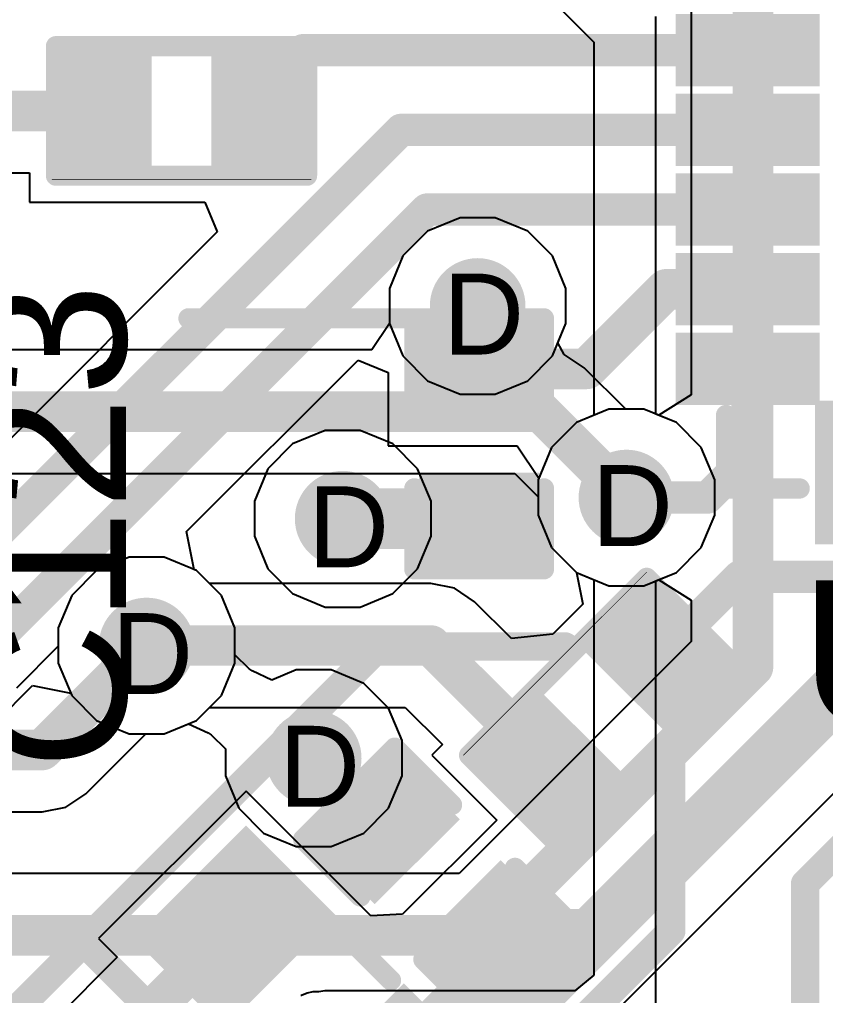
# Model space of a CAD drawing. Header units: inches. Extents: x -11 to 5428, y 0 to 5423.
# Drawn here: x 193.24 to 198.3, y 33.18 to 39.3 of the extents above; entities that cross this region are included whole.
import ezdxf

# ---------------------------------------------------------------- set-up
doc = ezdxf.new("R2010")
doc.units = ezdxf.units.IN
for name, color, linetype in [('Bottom Layer', 5, 'Continuous'), ('Drill Drawing', 1, 'Continuous'), ('GND', 16, 'Continuous'), ('PWR', 76, 'Continuous'), ('Top Layer', 1, 'Continuous'), ('Top Overlay', 2, 'Continuous'), ('Top Paste', 8, 'Continuous'), ('Top Solder', 216, 'Continuous'), ('Via Holes', 16, 'Continuous')]:
    doc.layers.add(name, color=color, linetype=linetype)
doc.styles.add('Arial', font='', dxfattribs={"height": 0.2})
doc.styles.get('Arial').set_extended_font_data('Arial')

# ---------------------------------------------------------------- blocks, each defined once
blk = doc.blocks.new('C___0402_313')
at = {"layer": 'Top Layer'}
for points in [[(-0.6985076199999999, -0.3175), (-0.6985076199999999, 0.3174999999999999), (-0.2413076200000001, 0.3175), (-0.2413076199999999, -0.3174999999999999)], [(0.2412923800000001, -0.3175), (0.2412923799999999, 0.3174999999999999), (0.6984923799999999, 0.3175), (0.6984923799999999, -0.3174999999999999)]]:
    blk.add_hatch(color=1, dxfattribs=at).paths.add_polyline_path(points)
at = {"layer": 'Top Paste'}
for points in [[(-0.6985076199999999, -0.3175), (-0.6985076199999999, 0.3174999999999999), (-0.2413076200000001, 0.3175), (-0.2413076199999999, -0.3174999999999999)], [(0.2412923800000001, -0.3175), (0.2412923799999999, 0.3174999999999999), (0.6984923799999999, 0.3175), (0.6984923799999999, -0.3174999999999999)]]:
    blk.add_hatch(color=8, dxfattribs=at).paths.add_polyline_path(points)
at = {"layer": 'Top Solder'}
for points in [[(-0.7585075, -0.3774998800000001), (-0.7585075, 0.3774998799999999), (-0.1813077400000001, 0.3774998800000001), (-0.1813077399999999, -0.3774998799999999)], [(0.1812925000000001, -0.3774998800000001), (0.1812924999999999, 0.3774998799999999), (0.7584922599999999, 0.3774998800000001), (0.7584922599999999, -0.3774998799999999)]]:
    blk.add_hatch(color=216, dxfattribs=at).paths.add_polyline_path(points)
at = {"layer": 'Top Overlay'}
for points in [[(-0.27940762, 0.4064, 0.127, 0.127, 0), (-0.78740762, 0.4064, 0.127, 0.127, 0)], [(-0.78740762, -0.4064, 0.127, 0.127, 0), (-0.78740762, 0.4064, 0.127, 0.127, 0)], [(0.78739238, 0.4064, 0.127, 0.127, 0), (0.27939238, 0.4064, 0.127, 0.127, 0)], [(0.78739238, -0.4064, 0.127, 0.127, 0), (0.78739238, 0.4064, 0.127, 0.127, 0)], [(-0.27940762, -0.4064, 0.127, 0.127, 0), (-0.78740762, -0.4064, 0.127, 0.127, 0)], [(0.78739238, -0.4064, 0.127, 0.127, 0), (0.27939238, -0.4064, 0.127, 0.127, 0)]]:
    blk.add_lwpolyline(points, format="xyseb", dxfattribs=at)
for points in [[(-0.81915762, 0.4064, 0.0635, 0.0635, 1), (-0.7556576199999999, 0.4064, 0.0635, 0.0635, 1)], [(-0.81915762, 0.4064, 0.0635, 0.0635, 1), (-0.7556576199999999, 0.4064, 0.0635, 0.0635, 1)], [(-0.31115762, 0.4064, 0.0635, 0.0635, 1), (-0.24765762, 0.4064, 0.0635, 0.0635, 1)], [(0.24764238, 0.4064, 0.0635, 0.0635, 1), (0.31114238, 0.4064, 0.0635, 0.0635, 1)], [(0.75564238, 0.4064, 0.0635, 0.0635, 1), (0.81914238, 0.4064, 0.0635, 0.0635, 1)], [(0.75564238, 0.4064, 0.0635, 0.0635, 1), (0.81914238, 0.4064, 0.0635, 0.0635, 1)], [(-0.81915762, -0.4064, 0.0635, 0.0635, 1), (-0.7556576199999999, -0.4064, 0.0635, 0.0635, 1)], [(-0.81915762, -0.4064, 0.0635, 0.0635, 1), (-0.7556576199999999, -0.4064, 0.0635, 0.0635, 1)], [(-0.31115762, -0.4064, 0.0635, 0.0635, 1), (-0.24765762, -0.4064, 0.0635, 0.0635, 1)], [(0.24764238, -0.4064, 0.0635, 0.0635, 1), (0.31114238, -0.4064, 0.0635, 0.0635, 1)], [(0.75564238, -0.4064, 0.0635, 0.0635, 1), (0.81914238, -0.4064, 0.0635, 0.0635, 1)], [(0.75564238, -0.4064, 0.0635, 0.0635, 1), (0.81914238, -0.4064, 0.0635, 0.0635, 1)]]:
    blk.add_lwpolyline(points, format="xyseb", close=True, dxfattribs=at)
blk = doc.blocks.new('IND_0603__1608_M_______329')
at = {"layer": 'Top Layer'}
for points in [[(-1.0000234, 0.39999539), (-0.4000246, 0.39999539), (-0.4000246, -0.4000055499999999), (-1.0000234, -0.4000055499999999)], [(0.3999992, 0.4000309499999999), (0.999998, 0.4000309499999999), (0.999998, -0.39996999), (0.3999992, -0.39996999)]]:
    blk.add_hatch(color=1, dxfattribs=at).paths.add_polyline_path(points)
at = {"layer": 'Top Paste'}
for points in [[(-1.0000234, 0.39999539), (-0.4000246, 0.39999539), (-0.4000246, -0.4000055499999999), (-1.0000234, -0.4000055499999999)], [(0.3999992, 0.4000309499999999), (0.999998, 0.4000309499999999), (0.999998, -0.39996999), (0.3999992, -0.39996999)]]:
    blk.add_hatch(color=8, dxfattribs=at).paths.add_polyline_path(points)
at = {"layer": 'Top Solder'}
for points in [[(-1.1016234, 0.50159539), (-0.2984246, 0.50159539), (-0.2984246, -0.50160555), (-1.1016234, -0.50160555)], [(0.2983992, 0.5016309499999999), (1.101598, 0.5016309499999999), (1.101598, -0.50156999), (0.2983992, -0.50156999)]]:
    blk.add_hatch(color=216, dxfattribs=at).paths.add_polyline_path(points)
at = {"layer": 'Top Overlay'}
for points in [[(-0.2032, 0.45723302, 0.127, 0.127, 0), (0.22860762, 0.4571974599999999, 0.127, 0.127, 0)], [(-0.2032, -0.45717206, 0.127, 0.127, 0), (0.22860762, -0.45720762, 0.127, 0.127, 0)]]:
    blk.add_lwpolyline(points, format="xyseb", dxfattribs=at)
for points in [[(-0.23495, 0.45723302, 0.0635, 0.0635, 1), (-0.17145, 0.45723302, 0.0635, 0.0635, 1)], [(0.19685762, 0.4571974599999999, 0.0635, 0.0635, 1), (0.26035762, 0.4571974599999999, 0.0635, 0.0635, 1)], [(-0.23495, -0.45717206, 0.0635, 0.0635, 1), (-0.17145, -0.45717206, 0.0635, 0.0635, 1)], [(0.19685762, -0.45720762, 0.0635, 0.0635, 1), (0.26035762, -0.45720762, 0.0635, 0.0635, 1)]]:
    blk.add_lwpolyline(points, format="xyseb", close=True, dxfattribs=at)
blk = doc.blocks.new('R___0402_345')
at = {"layer": 'Top Layer'}
for points in [[(-0.6985, -0.31749746), (-0.6985, 0.31750254), (-0.2412999999999999, 0.31750254), (-0.2413, -0.31749746)], [(0.2412999999999999, -0.31749746), (0.2413, 0.31750254), (0.6985, 0.31750254), (0.6985, -0.31749746)]]:
    blk.add_hatch(color=1, dxfattribs=at).paths.add_polyline_path(points)
at = {"layer": 'Top Paste'}
for points in [[(-0.6985, -0.31749746), (-0.6985, 0.31750254), (-0.2412999999999999, 0.31750254), (-0.2413, -0.31749746)], [(0.2412999999999999, -0.31749746), (0.2413, 0.31750254), (0.6985, 0.31750254), (0.6985, -0.31749746)]]:
    blk.add_hatch(color=8, dxfattribs=at).paths.add_polyline_path(points)
at = {"layer": 'Top Solder'}
for points in [[(-0.75350116, -0.3724986199999999), (-0.75350116, 0.3725037), (-0.1862988399999999, 0.3725037), (-0.18629884, -0.3724986199999999)], [(0.1862988399999999, -0.3724986199999999), (0.18629884, 0.3725037), (0.75350116, 0.3725037), (0.75350116, -0.3724986199999999)]]:
    blk.add_hatch(color=216, dxfattribs=at).paths.add_polyline_path(points)
at = {"layer": 'Top Overlay'}
for points in [[(-0.7874, 0.40640254, 0.127, 0.127, 0), (0.7874, 0.40640254, 0.127, 0.127, 0)], [(-0.7874, -0.40639746, 0.127, 0.127, 0), (-0.7874, 0.40640254, 0.127, 0.127, 0)], [(0.7874, -0.40639746, 0.127, 0.127, 0), (0.7874, 0.40640254, 0.127, 0.127, 0)], [(-0.7874, -0.40639746, 0.127, 0.127, 0), (0.7874, -0.40639746, 0.127, 0.127, 0)], [(-0.8128, -0.4317974599999999, 0.0032258, 0.0032258, 0), (0.8128, -0.4317974599999999, 0.0032258, 0.0032258, 0)]]:
    blk.add_lwpolyline(points, format="xyseb", dxfattribs=at)
for points in [[(-0.8191499999999999, 0.40640254, 0.0635, 0.0635, 1), (-0.7556499999999999, 0.40640254, 0.0635, 0.0635, 1)], [(-0.8191499999999999, 0.40640254, 0.0635, 0.0635, 1), (-0.7556499999999999, 0.40640254, 0.0635, 0.0635, 1)], [(0.7556499999999999, 0.40640254, 0.0635, 0.0635, 1), (0.8191499999999999, 0.40640254, 0.0635, 0.0635, 1)], [(0.7556499999999999, 0.40640254, 0.0635, 0.0635, 1), (0.8191499999999999, 0.40640254, 0.0635, 0.0635, 1)], [(-0.8191499999999999, -0.40639746, 0.0635, 0.0635, 1), (-0.7556499999999999, -0.40639746, 0.0635, 0.0635, 1)], [(-0.8191499999999999, -0.40639746, 0.0635, 0.0635, 1), (-0.7556499999999999, -0.40639746, 0.0635, 0.0635, 1)], [(0.7556499999999999, -0.40639746, 0.0635, 0.0635, 1), (0.8191499999999999, -0.40639746, 0.0635, 0.0635, 1)], [(0.7556499999999999, -0.40639746, 0.0635, 0.0635, 1), (0.8191499999999999, -0.40639746, 0.0635, 0.0635, 1)], [(-0.81360518, -0.4317974599999999, 0.0016129, 0.0016129, 1), (-0.8119948199999999, -0.4317974599999999, 0.0016129, 0.0016129, 1)], [(0.8119948199999999, -0.4317974599999999, 0.0016129, 0.0016129, 1), (0.81360518, -0.4317974599999999, 0.0016129, 0.0016129, 1)]]:
    blk.add_lwpolyline(points, format="xyseb", close=True, dxfattribs=at)
blk = doc.blocks.new('R___0402_357')
at = {"layer": 'Top Layer'}
for points in [[(-0.6985025399999999, -0.31749746), (-0.6985025399999999, 0.31750254), (-0.24130254, 0.31750254), (-0.24130254, -0.31749746)], [(0.2412999999999999, -0.31753302), (0.2413, 0.31746698), (0.6985, 0.31746698), (0.6985, -0.31753302)]]:
    blk.add_hatch(color=1, dxfattribs=at).paths.add_polyline_path(points)
at = {"layer": 'Top Paste'}
for points in [[(-0.6985025399999999, -0.31749746), (-0.6985025399999999, 0.31750254), (-0.24130254, 0.31750254), (-0.24130254, -0.31749746)], [(0.2412999999999999, -0.31753302), (0.2413, 0.31746698), (0.6985, 0.31746698), (0.6985, -0.31753302)]]:
    blk.add_hatch(color=8, dxfattribs=at).paths.add_polyline_path(points)
at = {"layer": 'Top Solder'}
for points in [[(-0.7535037, -0.3724986199999999), (-0.7535037, 0.3725037), (-0.18630138, 0.3725037), (-0.18630138, -0.3724986199999999)], [(0.1862988399999999, -0.37253418), (0.18629884, 0.3724681399999999), (0.75350116, 0.3724681399999999), (0.75350116, -0.37253418)]]:
    blk.add_hatch(color=216, dxfattribs=at).paths.add_polyline_path(points)
at = {"layer": 'Top Overlay'}
for points in [[(0.7874050799999999, 0.4064127, 0.127, 0.127, 0), (-0.78740762, 0.40637714, 0.127, 0.127, 0)], [(-0.78740762, -0.40637206, 0.127, 0.127, 0), (-0.78740762, 0.40637714, 0.127, 0.127, 0)], [(0.7874050799999999, -0.4064076199999999, 0.127, 0.127, 0), (0.7874050799999999, 0.4064127, 0.127, 0.127, 0)], [(0.7874050799999999, -0.4064076199999999, 0.127, 0.127, 0), (-0.78740762, -0.40637206, 0.127, 0.127, 0)], [(0.8128, -0.43180508, 0.0032258, 0.0032258, 0), (-0.81280508, -0.43176952, 0.0032258, 0.0032258, 0)]]:
    blk.add_lwpolyline(points, format="xyseb", dxfattribs=at)
for points in [[(-0.81915762, 0.40637714, 0.0635, 0.0635, 1), (-0.7556576199999999, 0.40637714, 0.0635, 0.0635, 1)], [(-0.81915762, 0.40637714, 0.0635, 0.0635, 1), (-0.7556576199999999, 0.40637714, 0.0635, 0.0635, 1)], [(0.75565508, 0.4064127, 0.0635, 0.0635, 1), (0.8191550799999999, 0.4064127, 0.0635, 0.0635, 1)], [(0.75565508, 0.4064127, 0.0635, 0.0635, 1), (0.8191550799999999, 0.4064127, 0.0635, 0.0635, 1)], [(-0.81915762, -0.40637206, 0.0635, 0.0635, 1), (-0.7556576199999999, -0.40637206, 0.0635, 0.0635, 1)], [(-0.81915762, -0.40637206, 0.0635, 0.0635, 1), (-0.7556576199999999, -0.40637206, 0.0635, 0.0635, 1)], [(0.75565508, -0.4064076199999999, 0.0635, 0.0635, 1), (0.8191550799999999, -0.4064076199999999, 0.0635, 0.0635, 1)], [(0.75565508, -0.4064076199999999, 0.0635, 0.0635, 1), (0.8191550799999999, -0.4064076199999999, 0.0635, 0.0635, 1)], [(-0.81361026, -0.43176952, 0.0016129, 0.0016129, 1), (-0.8119998999999999, -0.43176952, 0.0016129, 0.0016129, 1)], [(0.8119948199999999, -0.43180508, 0.0016129, 0.0016129, 1), (0.81360518, -0.43180508, 0.0016129, 0.0016129, 1)]]:
    blk.add_lwpolyline(points, format="xyseb", close=True, dxfattribs=at)
blk = doc.blocks.new('QFN_64_EP_9_9__363')
at = {"layer": 'Top Layer'}
for points in [[(4.04998047, 3.87499225), (4.74998161, 3.87499225), (4.74998161, 3.62499275), (4.04998047, 3.62499275)], [(4.04998047, 3.37501865), (4.74998161, 3.37501865), (4.74998161, 3.12501915), (4.04998047, 3.12501915)], [(4.04998047, 2.87499425), (4.74998161, 2.87499425), (4.74998161, 2.62499475), (4.04998047, 2.62499475)], [(4.04998047, 2.37502065), (4.74998161, 2.37502065), (4.74998161, 2.12502115), (4.04998047, 2.12502115)], [(4.04998047, 1.87499625), (4.74998161, 1.87499625), (4.74998161, 1.62499675), (4.04998047, 1.62499675)]]:
    blk.add_hatch(color=1, dxfattribs=at).paths.add_polyline_path(points)
at = {"layer": 'Top Paste'}
for points in [[(4.04998047, 3.87499225), (4.74998161, 3.87499225), (4.74998161, 3.62499275), (4.04998047, 3.62499275)], [(4.04998047, 3.37501865), (4.74998161, 3.37501865), (4.74998161, 3.12501915), (4.04998047, 3.12501915)], [(4.04998047, 2.87499425), (4.74998161, 2.87499425), (4.74998161, 2.62499475), (4.04998047, 2.62499475)], [(4.04998047, 2.37502065), (4.74998161, 2.37502065), (4.74998161, 2.12502115), (4.04998047, 2.12502115)], [(4.04998047, 1.87499625), (4.74998161, 1.87499625), (4.74998161, 1.62499675), (4.04998047, 1.62499675)]]:
    blk.add_hatch(color=8, dxfattribs=at).paths.add_polyline_path(points)
at = {"layer": 'Top Solder'}
for points in [[(3.523395289999999, 3.94837793), (3.523395289999999, 4.85157907), (3.97659479, 4.85157907), (3.97659479, 3.94837793)], [(3.94838047, 3.976592249999999), (4.851581609999999, 3.976592249999999), (4.851581609999999, 3.52339275), (3.94838047, 3.52339275)], [(3.94838047, 3.476618649999999), (4.851581609999999, 3.476618649999999), (4.851581609999999, 3.02341915), (3.94838047, 3.02341915)], [(3.94838047, 2.97659425), (4.851581609999999, 2.97659425), (4.851581609999999, 2.52339475), (3.94838047, 2.52339475)], [(3.94838047, 2.47662065), (4.851581609999999, 2.47662065), (4.851581609999999, 2.02342115), (3.94838047, 2.02342115)], [(3.94838047, 1.97659625), (4.851581609999999, 1.97659625), (4.851581609999999, 1.52339675), (3.94838047, 1.52339675)]]:
    blk.add_hatch(color=216, dxfattribs=at).paths.add_polyline_path(points)
at = {"layer": 'Top Overlay'}
for points in [[(4.535007439999999, 4.5000037, 0.127, 0.127, 0), (4.07359104, 4.5000037, 0.127, 0.127, 0)], [(4.535007439999999, 4.5000037, 0.127, 0.127, 0), (4.535007439999999, 4.0385873, 0.127, 0.127, 0)]]:
    blk.add_lwpolyline(points, format="xyseb", dxfattribs=at)
for points in [[(4.04184104, 4.5000037, 0.0635, 0.0635, 1), (4.10534104, 4.5000037, 0.0635, 0.0635, 1)], [(4.50325744, 4.5000037, 0.0635, 0.0635, 1), (4.56675744, 4.5000037, 0.0635, 0.0635, 1)], [(4.50325744, 4.5000037, 0.0635, 0.0635, 1), (4.56675744, 4.5000037, 0.0635, 0.0635, 1)], [(4.50325744, 4.0385873, 0.0635, 0.0635, 1), (4.56675744, 4.0385873, 0.0635, 0.0635, 1)]]:
    blk.add_lwpolyline(points, format="xyseb", close=True, dxfattribs=at)
blk = doc.blocks.new('C___0402_378')
at = {"layer": 'Top Layer'}
for points in [[(-0.6984872999999999, -0.31750254), (-0.6984872999999999, 0.31749746), (-0.2412873, 0.31749746), (-0.2412873, -0.31750254)], [(0.2412771399999999, -0.31750254), (0.24127714, 0.31749746), (0.6984771399999999, 0.31749746), (0.6984771399999999, -0.31750254)]]:
    blk.add_hatch(color=1, dxfattribs=at).paths.add_polyline_path(points)
at = {"layer": 'Top Paste'}
for points in [[(-0.6984872999999999, -0.31750254), (-0.6984872999999999, 0.31749746), (-0.2412873, 0.31749746), (-0.2412873, -0.31750254)], [(0.2412771399999999, -0.31750254), (0.24127714, 0.31749746), (0.6984771399999999, 0.31749746), (0.6984771399999999, -0.31750254)]]:
    blk.add_hatch(color=8, dxfattribs=at).paths.add_polyline_path(points)
at = {"layer": 'Top Solder'}
for points in [[(-0.75848718, -0.37750242), (-0.75848718, 0.37749734), (-0.1812874199999999, 0.37749734), (-0.18128742, -0.37750242)], [(0.18127726, -0.37750242), (0.18127726, 0.37749734), (0.75847702, 0.37749734), (0.75847702, -0.37750242)]]:
    blk.add_hatch(color=216, dxfattribs=at).paths.add_polyline_path(points)
at = {"layer": 'Top Overlay'}
for points in [[(-0.78739492, 0.40637206, 0.127, 0.127, 0), (-0.78739492, -0.40637714, 0.127, 0.127, 0)], [(-0.2794, 0.40637206, 0.127, 0.127, 0), (-0.78739492, 0.40637206, 0.127, 0.127, 0)], [(0.78742032, 0.4064076199999999, 0.127, 0.127, 0), (0.2794254, 0.4064076199999999, 0.127, 0.127, 0)], [(0.78742032, 0.4064076199999999, 0.127, 0.127, 0), (0.78742032, -0.4064127, 0.127, 0.127, 0)], [(-0.2794, -0.40637714, 0.127, 0.127, 0), (-0.78739492, -0.40637714, 0.127, 0.127, 0)], [(0.78742032, -0.4064127, 0.127, 0.127, 0), (0.2794254, -0.4064127, 0.127, 0.127, 0)]]:
    blk.add_lwpolyline(points, format="xyseb", dxfattribs=at)
for points in [[(-0.81914492, 0.40637206, 0.0635, 0.0635, 1), (-0.7556449199999999, 0.40637206, 0.0635, 0.0635, 1)], [(-0.81914492, 0.40637206, 0.0635, 0.0635, 1), (-0.7556449199999999, 0.40637206, 0.0635, 0.0635, 1)], [(-0.31115, 0.40637206, 0.0635, 0.0635, 1), (-0.24765, 0.40637206, 0.0635, 0.0635, 1)], [(0.2476754, 0.4064076199999999, 0.0635, 0.0635, 1), (0.3111754, 0.4064076199999999, 0.0635, 0.0635, 1)], [(0.75567032, 0.4064076199999999, 0.0635, 0.0635, 1), (0.81917032, 0.4064076199999999, 0.0635, 0.0635, 1)], [(0.75567032, 0.4064076199999999, 0.0635, 0.0635, 1), (0.81917032, 0.4064076199999999, 0.0635, 0.0635, 1)], [(-0.81914492, -0.40637714, 0.0635, 0.0635, 1), (-0.7556449199999999, -0.40637714, 0.0635, 0.0635, 1)], [(-0.81914492, -0.40637714, 0.0635, 0.0635, 1), (-0.7556449199999999, -0.40637714, 0.0635, 0.0635, 1)], [(-0.31115, -0.40637714, 0.0635, 0.0635, 1), (-0.24765, -0.40637714, 0.0635, 0.0635, 1)], [(0.2476754, -0.4064127, 0.0635, 0.0635, 1), (0.3111754, -0.4064127, 0.0635, 0.0635, 1)], [(0.75567032, -0.4064127, 0.0635, 0.0635, 1), (0.81917032, -0.4064127, 0.0635, 0.0635, 1)], [(0.75567032, -0.4064127, 0.0635, 0.0635, 1), (0.81917032, -0.4064127, 0.0635, 0.0635, 1)]]:
    blk.add_lwpolyline(points, format="xyseb", close=True, dxfattribs=at)

msp = doc.modelspace()

# ---------------------------------------------------------------- hatches: boundary and pattern name
at = {"layer": 'Bottom Layer'}
h = msp.add_hatch(color=5, dxfattribs=at)
edge = h.paths.add_edge_path()
edge.add_arc((196.1134127, 37.50215257999999), 0.2999994, 0, 360)
h = msp.add_hatch(color=5, dxfattribs=at)
edge = h.paths.add_edge_path()
edge.add_arc((197.04652488, 36.30021442), 0.2999994, 0, 360)
h = msp.add_hatch(color=5, dxfattribs=at)
edge = h.paths.add_edge_path()
edge.add_arc((195.26677482, 36.16715144), 0.2999994, 0, 360)
h = msp.add_hatch(color=5, dxfattribs=at)
edge = h.paths.add_edge_path()
edge.add_arc((194.03682808, 35.3716209), 0.2999994, 0, 360)
h = msp.add_hatch(color=5, dxfattribs=at)
edge = h.paths.add_edge_path()
edge.add_arc((195.08486002, 34.66434012), 0.2999994, 0, 360)
at = {"layer": 'GND'}
h = msp.add_hatch(color=16, dxfattribs=at)
edge = h.paths.add_edge_path()
edge.add_arc((196.1134127, 37.50215257999999), 0.2999994, 0, 360)
h = msp.add_hatch(color=16, dxfattribs=at)
edge = h.paths.add_edge_path()
edge.add_arc((197.04652488, 36.30021442), 0.2999994, 0, 360)
h = msp.add_hatch(color=16, dxfattribs=at)
edge = h.paths.add_edge_path()
edge.add_arc((195.26677482, 36.16715144), 0.2999994, 0, 360)
h = msp.add_hatch(color=16, dxfattribs=at)
edge = h.paths.add_edge_path()
edge.add_arc((194.03682808, 35.3716209), 0.2999994, 0, 360)
h = msp.add_hatch(color=16, dxfattribs=at)
edge = h.paths.add_edge_path()
edge.add_arc((195.08486002, 34.66434012), 0.2999994, 0, 360)
at = {"layer": 'PWR'}
h = msp.add_hatch(color=76, dxfattribs=at)
edge = h.paths.add_edge_path()
edge.add_arc((196.1134127, 37.50215257999999), 0.2999994, 0, 360)
h = msp.add_hatch(color=76, dxfattribs=at)
edge = h.paths.add_edge_path()
edge.add_arc((197.04652488, 36.30021442), 0.2999994, 0, 360)
h = msp.add_hatch(color=76, dxfattribs=at)
edge = h.paths.add_edge_path()
edge.add_arc((195.26677482, 36.16715144), 0.2999994, 0, 360)
h = msp.add_hatch(color=76, dxfattribs=at)
edge = h.paths.add_edge_path()
edge.add_arc((194.03682808, 35.3716209), 0.2999994, 0, 360)
h = msp.add_hatch(color=76, dxfattribs=at)
edge = h.paths.add_edge_path()
edge.add_arc((195.08486002, 34.66434012), 0.2999994, 0, 360)
at = {"layer": 'Top Layer'}
h = msp.add_hatch(color=1, dxfattribs=at)
edge = h.paths.add_edge_path()
edge.add_arc((196.1134127, 37.50215257999999), 0.2999994, 0, 360)
h = msp.add_hatch(color=1, dxfattribs=at)
edge = h.paths.add_edge_path()
edge.add_arc((197.04652488, 36.30021442), 0.2999994, 0, 360)
h = msp.add_hatch(color=1, dxfattribs=at)
edge = h.paths.add_edge_path()
edge.add_arc((195.26677482, 36.16715144), 0.2999994, 0, 360)
h = msp.add_hatch(color=1, dxfattribs=at)
edge = h.paths.add_edge_path()
edge.add_arc((194.03682808, 35.3716209), 0.2999994, 0, 360)
h = msp.add_hatch(color=1, dxfattribs=at)
edge = h.paths.add_edge_path()
edge.add_arc((195.08486002, 34.66434012), 0.2999994, 0, 360)
at = {"layer": 'Via Holes'}
h = msp.add_hatch(color=7, dxfattribs=at)
edge = h.paths.add_edge_path()
edge.add_arc((196.1134127, 37.50215257999999), 0.1499997, 0, 360)
h = msp.add_hatch(color=7, dxfattribs=at)
edge = h.paths.add_edge_path()
edge.add_arc((197.04652488, 36.30021442), 0.1499997, 0, 360)
h = msp.add_hatch(color=7, dxfattribs=at)
edge = h.paths.add_edge_path()
edge.add_arc((195.26677482, 36.16715144), 0.1499997, 0, 360)
h = msp.add_hatch(color=7, dxfattribs=at)
edge = h.paths.add_edge_path()
edge.add_arc((194.03682808, 35.3716209), 0.1499997, 0, 360)
h = msp.add_hatch(color=7, dxfattribs=at)
edge = h.paths.add_edge_path()
edge.add_arc((195.08486002, 34.66434012), 0.1499997, 0, 360)

# ---------------------------------------------------------------- linework, layer by layer
at = {"layer": 'Bottom Layer'}
for p, q in [((197.45215272, 40.54895624), (197.45215272, 36.94355578)), ((196.0032148, 38.05615198), (195.79959824, 37.97181128)), ((196.2236106, 38.05615198), (196.0032148, 38.05615198)), ((196.42722716, 37.97181128), (196.2236106, 38.05615198)), ((195.79959824, 37.97181128), (195.643754, 37.81596704)), ((196.5830714, 37.81596704), (196.42722716, 37.97181128)), ((195.643754, 37.81596704), (195.5594133, 37.61235048)), ((196.6674121, 37.61235048), (196.5830714, 37.81596704)), ((195.5594133, 37.61235048), (195.5594133, 37.39195721999999)), ((196.6674121, 37.39195468), (196.6674121, 37.61235048)), ((195.5594133, 37.39195721999999), (195.44969038, 37.22774368)), ((196.61726996, 37.27090081999999), (196.6674121, 37.39195468)), ((196.65614466, 37.19817046), (196.61726996, 37.27090081999999)), ((195.44969038, 37.22774368), (187.33431164, 37.22774368)), ((196.7821693, 37.11396438), (196.65614466, 37.19817046)), ((197.04191986, 36.85421382), (196.7821693, 37.11396438)), ((197.45215272, 36.94355578), (197.24895018, 36.81601222)), ((197.15672278, 36.85421382), (197.04191986, 36.85421382)), ((197.24895018, 36.81601222), (197.15672278, 36.85421382)), ((188.99020622, 36.45081356), (196.34657708, 36.45081356)), ((196.34657708, 36.45081356), (196.49252548, 36.30486516)), ((196.49252548, 36.30486516), (196.49252548, 36.19001652)), ((196.49252548, 36.19001652), (196.57686618, 35.98639996)), ((196.57686618, 35.98639996), (196.73271042, 35.83055571999999)), ((193.92663018, 35.9256203), (193.72301362, 35.84127959999999)), ((194.14702598, 35.9256203), (193.92663018, 35.9256203)), ((194.35064254, 35.84127959999999), (194.14702598, 35.9256203)), ((193.72301362, 35.84127959999999), (193.56716938, 35.68543536)), ((194.50648678, 35.68543536), (194.35064254, 35.84127959999999)), ((196.73271042, 35.83055571999999), (196.93632698, 35.74621502)), ((197.15672278, 35.74621502), (197.24895018, 35.78441662)), ((197.24895018, 35.78441662), (197.45215272, 35.65687306)), ((196.93632698, 35.74621502), (197.15672278, 35.74621502)), ((193.56716938, 35.68543536), (193.48282868, 35.4818188)), ((194.59082748, 35.4818188), (194.50648678, 35.68543536)), ((197.45215272, 35.65687306), (197.45215272, 35.39757716)), ((193.48282868, 35.4818188), (193.48282868, 35.36699302)), ((194.59082748, 35.26142299999999), (194.59082748, 35.4818188)), ((197.45215272, 35.39757716), (195.99642538, 33.94184981999999)), ((193.48282868, 35.36699302), (193.21985486, 35.1040192)), ((194.50648678, 35.05780643999999), (194.59082748, 35.26142299999999)), ((194.35064254, 34.9019622), (194.50648678, 35.05780643999999)), ((194.14702598, 34.81762149999999), (194.35064254, 34.9019622)), ((196.66462318, 32.7637013), (198.75218822, 34.85126634)), ((193.65544708, 34.44086838), (194.0322002, 34.81762149999999)), ((194.0322002, 34.81762149999999), (194.14702598, 34.81762149999999)), ((193.5294199, 34.35665976), (193.65544708, 34.44086838)), ((193.38076132, 34.32708908), (193.5294199, 34.35665976)), ((171.13832676, 34.32708908), (193.38076132, 34.32708908)), ((195.99642538, 33.94184981999999), (176.00747628, 33.94184981999999))]:
    msp.add_line(p, q, dxfattribs=at)
for points in [[(197.84061778, 35.2366707, 0.254, 0.254, 0), (197.84061778, 43.81372492, 0.254, 0.254, 0)], [(187.33431164, 36.83927862, 0.254, 0.254, 0), (196.50748354, 36.83927862, 0.254, 0.254, 0)], [(196.50748354, 36.83927862, 0.254, 0.254, 0), (197.04654774, 36.30021442, 0.254, 0.254, 0)], [(193.38076132, 34.71555414, 0.254, 0.254, 0), (194.03682808, 35.3716209, 0.254, 0.254, 0)], [(196.15733184, 33.55338476, 0.254, 0.254, 0), (197.84061778, 35.2366707, 0.254, 0.254, 0)], [(196.38993742, 33.03838706, 0.254, 0.254, 0), (198.47750246, 35.1259521, 0.254, 0.254, 0)], [(171.13832676, 34.71555414, 0.254, 0.254, 0), (193.38076132, 34.71555414, 0.254, 0.254, 0)], [(176.00747628, 33.55338476, 0.254, 0.254, 0), (196.15733184, 33.55338476, 0.254, 0.254, 0)]]:
    msp.add_lwpolyline(points, format="xyseb", dxfattribs=at)
for points in [[(196.44398354, 36.83927862, 0.127, 0.127, 1), (196.57098354, 36.83927862, 0.127, 0.127, 1)], [(196.44398354, 36.83927862, 0.127, 0.127, 1), (196.57098354, 36.83927862, 0.127, 0.127, 1)], [(196.98304774, 36.30021442, 0.127, 0.127, 1), (197.11004774, 36.30021442, 0.127, 0.127, 1)], [(193.97332808, 35.3716209, 0.127, 0.127, 1), (194.10032808, 35.3716209, 0.127, 0.127, 1)], [(197.77711778, 35.2366707, 0.127, 0.127, 1), (197.90411778, 35.2366707, 0.127, 0.127, 1)], [(197.77711778, 35.2366707, 0.127, 0.127, 1), (197.90411778, 35.2366707, 0.127, 0.127, 1)], [(193.31726132, 34.71555414, 0.127, 0.127, 1), (193.44426132, 34.71555414, 0.127, 0.127, 1)], [(193.31726132, 34.71555414, 0.127, 0.127, 1), (193.44426132, 34.71555414, 0.127, 0.127, 1)], [(196.09383184, 33.55338476, 0.127, 0.127, 1), (196.22083184, 33.55338476, 0.127, 0.127, 1)], [(196.09383184, 33.55338476, 0.127, 0.127, 1), (196.22083184, 33.55338476, 0.127, 0.127, 1)]]:
    msp.add_lwpolyline(points, format="xyseb", close=True, dxfattribs=at)
at = {"layer": 'GND'}
for p, q in [((196.0032148, 38.05615198), (195.79959824, 37.97181128)), ((196.2236106, 38.05615198), (196.0032148, 38.05615198)), ((196.42722716, 37.97181128), (196.2236106, 38.05615198)), ((195.79959824, 37.97181128), (195.643754, 37.81596704)), ((196.5830714, 37.81596704), (196.42722716, 37.97181128)), ((195.643754, 37.81596704), (195.5594133, 37.61235048)), ((196.6674121, 37.61235048), (196.5830714, 37.81596704)), ((195.5594133, 37.61235048), (195.5594133, 37.39195468)), ((196.6674121, 37.39195468), (196.6674121, 37.61235048)), ((195.5594133, 37.39195468), (195.643754, 37.18833812)), ((196.5830714, 37.18833812), (196.6674121, 37.39195468)), ((195.643754, 37.18833812), (195.79959824, 37.03249388)), ((196.42722716, 37.03249388), (196.5830714, 37.18833812)), ((195.79959824, 37.03249388), (196.0032148, 36.94815318)), ((196.2236106, 36.94815318), (196.42722716, 37.03249388)), ((196.0032148, 36.94815318), (196.2236106, 36.94815318)), ((196.93632698, 36.85421382), (196.73271042, 36.76987312)), ((197.15672278, 36.85421382), (196.93632698, 36.85421382)), ((197.36033934, 36.76987312), (197.15672278, 36.85421382)), ((196.73271042, 36.76987312), (196.57686618, 36.61402888)), ((197.51618358, 36.61402888), (197.36033934, 36.76987312)), ((196.57686618, 36.61402888), (196.49252548, 36.41041232)), ((197.60052428, 36.41041232), (197.51618358, 36.61402888)), ((196.49252548, 36.41041232), (196.49252548, 36.19001652)), ((197.60052428, 36.19001652), (197.60052428, 36.41041232)), ((196.49252548, 36.19001652), (196.57686618, 35.98639996)), ((197.51618358, 35.98639996), (197.60052428, 36.19001652)), ((196.57686618, 35.98639996), (196.73271042, 35.83055571999999)), ((197.36033934, 35.83055571999999), (197.51618358, 35.98639996)), ((193.92663018, 35.9256203), (193.72301362, 35.84127959999999)), ((194.14702598, 35.9256203), (193.92663018, 35.9256203)), ((194.35064254, 35.84127959999999), (194.14702598, 35.9256203)), ((193.72301362, 35.84127959999999), (193.56716938, 35.68543536)), ((194.50648678, 35.68543536), (194.35064254, 35.84127959999999)), ((196.73271042, 35.83055571999999), (196.93632698, 35.74621502)), ((197.15672278, 35.74621502), (197.36033934, 35.83055571999999)), ((196.93632698, 35.74621502), (197.15672278, 35.74621502)), ((193.56716938, 35.68543536), (193.48282868, 35.4818188)), ((194.59082748, 35.4818188), (194.50648678, 35.68543536)), ((193.48282868, 35.4818188), (193.48282868, 35.26142299999999)), ((194.59082748, 35.26142299999999), (194.59082748, 35.4818188)), ((193.48282868, 35.26142299999999), (193.56716938, 35.05780643999999)), ((194.50648678, 35.05780643999999), (194.59082748, 35.26142299999999)), ((193.56716938, 35.05780643999999), (193.72301362, 34.9019622)), ((194.35064254, 34.9019622), (194.50648678, 35.05780643999999)), ((193.72301362, 34.9019622), (193.92663018, 34.81762149999999)), ((194.14702598, 34.81762149999999), (194.35064254, 34.9019622)), ((193.92663018, 34.81762149999999), (194.14702598, 34.81762149999999))]:
    msp.add_line(p, q, dxfattribs=at)
at = {"layer": 'PWR'}
for p, q in [((196.09438048, 39.90647086), (196.84254764, 39.15830623999999)), ((197.2310127, 36.82344172), (197.2310127, 39.31921269999999)), ((196.84254764, 39.15830623999999), (196.84254764, 36.82344172)), ((196.844031, 36.81598428), (196.73271042, 36.76987312)), ((196.84254764, 36.82344172), (196.844031, 36.81598428)), ((197.36033934, 36.76987312), (197.2310127, 36.82344172)), ((196.73271042, 36.76987312), (196.57686618, 36.61402888)), ((197.51618358, 36.61402888), (197.36033934, 36.76987312)), ((195.15657692, 36.72115084), (194.95296036, 36.63681014)), ((195.37697272, 36.72115084), (195.15657692, 36.72115084)), ((195.58058928, 36.63681014), (195.37697272, 36.72115084)), ((194.95296036, 36.63681014), (194.79711612, 36.4809659)), ((195.73643352, 36.4809659), (195.58058928, 36.63681014)), ((196.57686618, 36.61402888), (196.49252548, 36.41041232)), ((197.60052428, 36.41041232), (197.51618358, 36.61402888)), ((194.79711612, 36.4809659), (194.71277542, 36.27734934)), ((195.82077422, 36.27734934), (195.73643352, 36.4809659)), ((196.49252548, 36.41041232), (196.49252548, 36.19001652)), ((197.60052428, 36.19001652), (197.60052428, 36.41041232)), ((194.71277542, 36.27734934), (194.71277542, 36.05695354)), ((195.82077422, 36.05695354), (195.82077422, 36.27734934)), ((196.49252548, 36.19001652), (196.57686618, 35.98639996)), ((197.51618358, 35.98639996), (197.60052428, 36.19001652)), ((194.71277542, 36.05695354), (194.79711612, 35.85333697999999)), ((195.73643352, 35.85333697999999), (195.82077422, 36.05695354)), ((196.57686618, 35.98639996), (196.73271042, 35.83055571999999)), ((197.36033934, 35.83055571999999), (197.51618358, 35.98639996)), ((193.92663018, 35.9256203), (193.72301362, 35.84127959999999)), ((194.14702598, 35.9256203), (193.92663018, 35.9256203)), ((194.35064254, 35.84127959999999), (194.14702598, 35.9256203)), ((193.72301362, 35.84127959999999), (193.56716938, 35.68543536)), ((194.50648678, 35.68543536), (194.35064254, 35.84127959999999)), ((194.79711612, 35.85333697999999), (194.95296036, 35.69749274)), ((195.58058928, 35.69749274), (195.73643352, 35.85333697999999)), ((196.73271042, 35.83055571999999), (196.844031, 35.78444456)), ((197.2310127, 35.77698711999999), (197.36033934, 35.83055571999999)), ((196.844031, 35.78444456), (196.84254764, 35.77698711999999)), ((196.84254764, 35.77698711999999), (196.84254764, 33.30337763999999)), ((197.2310127, 29.9973873), (197.2310127, 35.77698711999999)), ((193.56716938, 35.68543536), (193.48282868, 35.4818188)), ((194.59082748, 35.4818188), (194.50648678, 35.68543536)), ((194.95296036, 35.69749274), (195.15657692, 35.61315204)), ((195.37697272, 35.61315204), (195.58058928, 35.69749274)), ((195.15657692, 35.61315204), (195.37697272, 35.61315204)), ((193.48282868, 35.4818188), (193.48282868, 35.26142299999999)), ((194.59082748, 35.31299262), (194.59082748, 35.4818188)), ((194.68001958, 35.22440758), (194.59082748, 35.31299262)), ((193.48282868, 35.26142299999999), (193.56716938, 35.05780643999999)), ((194.69829234, 35.21186252), (194.68001958, 35.22440758)), ((194.97466212, 35.21833951999999), (194.82166014, 35.15496398)), ((195.19505792, 35.21833951999999), (194.97466212, 35.21833951999999)), ((195.39867448, 35.13399882), (195.19505792, 35.21833951999999)), ((194.82166014, 35.15496398), (194.69829234, 35.21186252)), ((195.55451872, 34.97815457999999), (195.39867448, 35.13399882)), ((193.56716938, 35.05780643999999), (193.72301362, 34.9019622)), ((195.63885942, 34.77453801999999), (195.55451872, 34.97815457999999)), ((193.72301362, 34.9019622), (193.92663018, 34.81762149999999)), ((194.14702598, 34.81762149999999), (194.30002796, 34.88099704)), ((194.30002796, 34.88099704), (194.42339576, 34.8240985)), ((193.92663018, 34.81762149999999), (194.14702598, 34.81762149999999)), ((194.42339576, 34.8240985), (194.44166852, 34.81155344)), ((194.44166852, 34.81155344), (194.53086062, 34.7229684)), ((195.63885942, 34.55414222), (195.63885942, 34.77453801999999)), ((194.53086062, 34.7229684), (194.53086062, 34.55414222)), ((194.53086062, 34.55414222), (194.61520132, 34.35052566)), ((195.55451872, 34.35052566), (195.63885942, 34.55414222)), ((194.61520132, 34.35052566), (194.77104556, 34.19468141999999)), ((195.39867448, 34.19468141999999), (195.55451872, 34.35052566)), ((194.77104556, 34.19468141999999), (194.97466212, 34.11034072)), ((195.19505792, 34.11034072), (195.39867448, 34.19468141999999)), ((194.97466212, 34.11034072), (195.19505792, 34.11034072)), ((196.84254764, 33.30337763999999), (196.72301016, 33.20527775999999)), ((195.07905866, 33.19781524), (195.04371202, 33.19078198)), ((195.11732376, 33.19781524), (195.07905866, 33.19781524)), ((195.1548421, 33.20527775999999), (195.11732376, 33.19781524)), ((196.72301016, 33.20527775999999), (195.1548421, 33.20527775999999)), ((195.00618352, 33.17570708), (195.00433694, 33.17447264)), ((195.00836284, 33.17614141999999), (195.00618352, 33.17570708)), ((195.04371202, 33.19078198), (195.00836284, 33.17614141999999))]:
    msp.add_line(p, q, dxfattribs=at)
at = {"layer": 'Top Layer'}
for p, q in [((193.06670302, 38.33748746), (193.3033091, 38.33748746)), ((193.3033091, 38.33748746), (193.3033091, 38.1544703)), ((193.3033091, 38.1544703), (194.40237218, 38.1544703)), ((194.40237218, 38.1544703), (194.48013428, 37.96673636)), ((194.48013428, 37.96673636), (192.08784544, 35.57445006)), ((194.28807472, 36.0871389), (195.36347516, 37.16254188)), ((195.36347516, 37.16254188), (195.5512091, 37.08477978)), ((195.5512091, 37.08477978), (195.5512091, 36.6243743)), ((195.5512091, 36.6243743), (196.36120748, 36.6243743)), ((196.36120748, 36.6243743), (196.49698318, 36.42117176)), ((196.49698318, 36.42117176), (196.49252548, 36.41041232)), ((196.49252548, 36.41041232), (196.49252548, 36.19001652)), ((196.49252548, 36.19001652), (196.57686618, 35.98639996)), ((194.33575306, 35.84744672), (194.28807472, 36.0871389)), ((196.57686618, 35.98639996), (196.73271042, 35.83055571999999)), ((194.35064254, 35.84127959999999), (194.33575306, 35.84744672)), ((194.43183618, 35.76008596), (194.35064254, 35.84127959999999)), ((196.73271042, 35.83055571999999), (196.734303, 35.82989532)), ((196.734303, 35.82989532), (196.77394478, 35.6305993)), ((195.81979124, 35.76008596), (194.43183618, 35.76008596)), ((195.96844982, 35.73051528), (195.81979124, 35.76008596)), ((196.094477, 35.64630666), (195.96844982, 35.73051528)), ((196.32595482, 35.41482884), (196.094477, 35.64630666)), ((196.77394478, 35.6305993), (196.5857384, 35.44239292)), ((196.5857384, 35.44239292), (196.32595482, 35.41482884)), ((191.69488458, 33.49394876), (193.32131008, 35.12037426)), ((193.32131008, 35.12037426), (193.56100226, 35.07269592)), ((193.56100226, 35.07269592), (193.56716938, 35.05780643999999)), ((193.56716938, 35.05780643999999), (193.72301362, 34.9019622)), ((194.35064254, 34.9019622), (194.43183618, 34.98315583999999)), ((194.43183618, 34.98315583999999), (195.65888478, 34.98315583999999)), ((195.65888478, 34.98315583999999), (195.89266892, 34.7493717)), ((193.72301362, 34.9019622), (193.92663018, 34.81762149999999)), ((194.14702598, 34.81762149999999), (194.35064254, 34.9019622)), ((193.92663018, 34.81762149999999), (194.14702598, 34.81762149999999)), ((195.89266892, 34.7493717), (195.82611584, 34.68281862)), ((195.82611584, 34.68281862), (196.2335547, 34.2753823)), ((194.66058096, 34.45788891999999), (193.73568568, 33.53299364)), ((195.39463588, 33.723834), (194.66058096, 34.45788891999999)), ((196.2335547, 34.2753823), (195.64295898, 33.68478658)), ((195.44405412, 33.6744183), (195.39463588, 33.723834)), ((195.64295898, 33.68478658), (195.44405412, 33.6744183)), ((193.73568568, 33.53299364), (193.85275682, 33.41592249999999)), ((193.85275682, 33.41592249999999), (193.14593832, 32.70910146))]:
    msp.add_line(p, q, dxfattribs=at)
for points in [[(194.72570402, 38.81485252, 0.2032, 0.2032, 0), (195.01780402, 39.10695251999999, 0.2032, 0.2032, 0)], [(195.01780402, 39.10695251999999, 0.2032, 0.2032, 0), (197.8067037, 39.10695251999999, 0.2032, 0.2032, 0)], [(194.72570402, 38.72595252, 0.2032, 0.2032, 0), (194.72570402, 38.81485252, 0.2032, 0.2032, 0)], [(192.67169492, 38.72595252, 0.254, 0.254, 0), (193.78590402, 38.72595252, 0.254, 0.254, 0)], [(192.23802802, 35.21188284, 0.2032, 0.2032, 0), (195.63309616, 38.60695098, 0.2032, 0.2032, 0)], [(195.63309616, 38.60695098, 0.2032, 0.2032, 0), (197.8067037, 38.60695098, 0.2032, 0.2032, 0)], [(191.33231736, 33.64413133999999, 0.2032, 0.2032, 0), (195.795138, 38.10695198, 0.2032, 0.2032, 0)], [(195.795138, 38.10695198, 0.2032, 0.2032, 0), (197.8067037, 38.10695198, 0.2032, 0.2032, 0)], [(196.7967743, 37.1069743, 0.254, 0.254, 0), (197.2967479, 37.6069479, 0.254, 0.254, 0)], [(197.2967479, 37.6069479, 0.254, 0.254, 0), (197.8067291, 37.6069479, 0.254, 0.254, 0)], [(196.1227091, 37.1069743, 0.254, 0.254, 0), (196.7967743, 37.1069743, 0.254, 0.254, 0)], [(197.8067037, 36.55186492, 0.2032, 0.2032, 0), (197.8067037, 37.10695144, 0.2032, 0.2032, 0)], [(197.5550532, 36.30021442, 0.2032, 0.2032, 0), (197.8067037, 36.55186492, 0.2032, 0.2032, 0)], [(197.04652488, 36.30021442, 0.2032, 0.2032, 0), (197.5550532, 36.30021442, 0.2032, 0.2032, 0)], [(195.26677482, 36.16715144, 0.3809999999999999, 0.3809999999999999, 0), (196.12270402, 36.16715144, 0.3809999999999999, 0.3809999999999999, 0)], [(197.23603682, 35.28445826, 0.2032, 0.2032, 0), (197.7538717, 35.80229314, 0.2032, 0.2032, 0)], [(197.7538717, 35.80229314, 0.2032, 0.2032, 0), (198.78537332, 35.80229314, 0.2032, 0.2032, 0)], [(198.16680966, 33.87666326, 0.1778, 0.1778, 0), (200.04162684, 35.75148044, 0.1778, 0.1778, 0)], [(194.03682808, 35.3716209, 0.254, 0.254, 0), (195.81979124, 35.3716209, 0.254, 0.254, 0)], [(195.81979124, 35.3716209, 0.254, 0.254, 0), (196.57149408, 34.61991806, 0.254, 0.254, 0)], [(196.7901068, 33.61711082, 0.2032, 0.2032, 0), (198.4574517, 35.28445572, 0.2032, 0.2032, 0)], [(197.23603428, 35.28445826, 0.2032, 0.2032, 0), (197.23603682, 35.28445826, 0.2032, 0.2032, 0)], [(195.08486002, 34.66434012, 0.254, 0.254, 0), (195.53040904, 34.2187911, 0.254, 0.254, 0)], [(198.16680966, 33.08642354, 0.1778, 0.1778, 0), (198.16680966, 33.87666326, 0.1778, 0.1778, 0)], [(193.30684478, 32.3206364, 0.254, 0.254, 0), (194.58988514, 33.60367676, 0.254, 0.254, 0)], [(196.19494924, 33.5542509, 0.2032, 0.2032, 0), (196.25780916, 33.61711082, 0.2032, 0.2032, 0)], [(196.25780916, 33.61711082, 0.2032, 0.2032, 0), (196.7901068, 33.61711082, 0.2032, 0.2032, 0)], [(196.19494924, 33.42169338, 0.2032, 0.2032, 0), (196.19494924, 33.5542509, 0.2032, 0.2032, 0)], [(195.5798349, 32.80657904, 0.2032, 0.2032, 0), (196.19494924, 33.42169338, 0.2032, 0.2032, 0)]]:
    msp.add_lwpolyline(points, format="xyseb", dxfattribs=at)
for points in [[(194.96700402, 39.10695251999999, 0.1016, 0.1016, 1), (195.06860402, 39.10695251999999, 0.1016, 0.1016, 1)], [(194.96700402, 39.10695251999999, 0.1016, 0.1016, 1), (195.06860402, 39.10695251999999, 0.1016, 0.1016, 1)], [(197.7559037, 39.10695251999999, 0.1016, 0.1016, 1), (197.8575037, 39.10695251999999, 0.1016, 0.1016, 1)], [(194.67490402, 38.81485252, 0.1016, 0.1016, 1), (194.77650402, 38.81485252, 0.1016, 0.1016, 1)], [(194.67490402, 38.81485252, 0.1016, 0.1016, 1), (194.77650402, 38.81485252, 0.1016, 0.1016, 1)], [(193.72240402, 38.72595252, 0.127, 0.127, 1), (193.84940402, 38.72595252, 0.127, 0.127, 1)], [(194.67490402, 38.72595252, 0.1016, 0.1016, 1), (194.77650402, 38.72595252, 0.1016, 0.1016, 1)], [(195.58229616, 38.60695098, 0.1016, 0.1016, 1), (195.68389616, 38.60695098, 0.1016, 0.1016, 1)], [(195.58229616, 38.60695098, 0.1016, 0.1016, 1), (195.68389616, 38.60695098, 0.1016, 0.1016, 1)], [(197.7559037, 38.60695098, 0.1016, 0.1016, 1), (197.8575037, 38.60695098, 0.1016, 0.1016, 1)], [(195.744338, 38.10695198, 0.1016, 0.1016, 1), (195.845938, 38.10695198, 0.1016, 0.1016, 1)], [(195.744338, 38.10695198, 0.1016, 0.1016, 1), (195.845938, 38.10695198, 0.1016, 0.1016, 1)], [(197.7559037, 38.10695198, 0.1016, 0.1016, 1), (197.8575037, 38.10695198, 0.1016, 0.1016, 1)], [(197.2332479, 37.6069479, 0.127, 0.127, 1), (197.3602479, 37.6069479, 0.127, 0.127, 1)], [(197.2332479, 37.6069479, 0.127, 0.127, 1), (197.3602479, 37.6069479, 0.127, 0.127, 1)], [(197.7432291, 37.6069479, 0.127, 0.127, 1), (197.8702291, 37.6069479, 0.127, 0.127, 1)], [(196.0592091, 37.1069743, 0.127, 0.127, 1), (196.1862091, 37.1069743, 0.127, 0.127, 1)], [(196.7332743, 37.1069743, 0.127, 0.127, 1), (196.8602743, 37.1069743, 0.127, 0.127, 1)], [(196.7332743, 37.1069743, 0.127, 0.127, 1), (196.8602743, 37.1069743, 0.127, 0.127, 1)], [(197.7559037, 37.10695144, 0.1016, 0.1016, 1), (197.8575037, 37.10695144, 0.1016, 0.1016, 1)], [(197.7559037, 36.55186492, 0.1016, 0.1016, 1), (197.8575037, 36.55186492, 0.1016, 0.1016, 1)], [(197.7559037, 36.55186492, 0.1016, 0.1016, 1), (197.8575037, 36.55186492, 0.1016, 0.1016, 1)], [(196.99572488, 36.30021442, 0.1016, 0.1016, 1), (197.09732488, 36.30021442, 0.1016, 0.1016, 1)], [(197.5042532, 36.30021442, 0.1016, 0.1016, 1), (197.6058532, 36.30021442, 0.1016, 0.1016, 1)], [(197.5042532, 36.30021442, 0.1016, 0.1016, 1), (197.6058532, 36.30021442, 0.1016, 0.1016, 1)], [(195.17152482, 36.16715144, 0.1905, 0.1905, 1), (195.36202482, 36.16715144, 0.1905, 0.1905, 1)], [(196.02745402, 36.16715144, 0.1905, 0.1905, 1), (196.21795402, 36.16715144, 0.1905, 0.1905, 1)], [(197.7030717, 35.80229314, 0.1016, 0.1016, 1), (197.8046717, 35.80229314, 0.1016, 0.1016, 1)], [(197.7030717, 35.80229314, 0.1016, 0.1016, 1), (197.8046717, 35.80229314, 0.1016, 0.1016, 1)], [(193.97332808, 35.3716209, 0.127, 0.127, 1), (194.10032808, 35.3716209, 0.127, 0.127, 1)], [(195.75629124, 35.3716209, 0.127, 0.127, 1), (195.88329124, 35.3716209, 0.127, 0.127, 1)], [(195.75629124, 35.3716209, 0.127, 0.127, 1), (195.88329124, 35.3716209, 0.127, 0.127, 1)], [(197.18523428, 35.28445826, 0.1016, 0.1016, 1), (197.28683428, 35.28445826, 0.1016, 0.1016, 1)], [(197.18523682, 35.28445826, 0.1016, 0.1016, 1), (197.28683682, 35.28445826, 0.1016, 0.1016, 1)], [(197.18523682, 35.28445826, 0.1016, 0.1016, 1), (197.28683682, 35.28445826, 0.1016, 0.1016, 1)], [(195.02136002, 34.66434012, 0.127, 0.127, 1), (195.14836002, 34.66434012, 0.127, 0.127, 1)], [(196.50799408, 34.61991806, 0.127, 0.127, 1), (196.63499408, 34.61991806, 0.127, 0.127, 1)], [(195.46690904, 34.2187911, 0.127, 0.127, 1), (195.59390904, 34.2187911, 0.127, 0.127, 1)], [(198.12235966, 33.87666326, 0.08889999999999999, 0.08889999999999999, 1), (198.21125966, 33.87666326, 0.08889999999999999, 0.08889999999999999, 1)], [(198.12235966, 33.87666326, 0.08889999999999999, 0.08889999999999999, 1), (198.21125966, 33.87666326, 0.08889999999999999, 0.08889999999999999, 1)], [(194.52638514, 33.60367676, 0.127, 0.127, 1), (194.65338514, 33.60367676, 0.127, 0.127, 1)], [(196.20700916, 33.61711082, 0.1016, 0.1016, 1), (196.30860916, 33.61711082, 0.1016, 0.1016, 1)], [(196.20700916, 33.61711082, 0.1016, 0.1016, 1), (196.30860916, 33.61711082, 0.1016, 0.1016, 1)], [(196.7393068, 33.61711082, 0.1016, 0.1016, 1), (196.8409068, 33.61711082, 0.1016, 0.1016, 1)], [(196.7393068, 33.61711082, 0.1016, 0.1016, 1), (196.8409068, 33.61711082, 0.1016, 0.1016, 1)], [(196.14414924, 33.5542509, 0.1016, 0.1016, 1), (196.24574924, 33.5542509, 0.1016, 0.1016, 1)], [(196.14414924, 33.5542509, 0.1016, 0.1016, 1), (196.24574924, 33.5542509, 0.1016, 0.1016, 1)], [(196.14414924, 33.42169338, 0.1016, 0.1016, 1), (196.24574924, 33.42169338, 0.1016, 0.1016, 1)], [(196.14414924, 33.42169338, 0.1016, 0.1016, 1), (196.24574924, 33.42169338, 0.1016, 0.1016, 1)]]:
    msp.add_lwpolyline(points, format="xyseb", close=True, dxfattribs=at)
at = {"layer": 'Top Overlay'}
for points in [[(194.2992939, 37.4244743, 0.127, 0.127, 0), (195.7163091, 37.4244743, 0.127, 0.127, 0)], [(193.6427039, 33.50936909999999, 0.1778, 0.1778, 0), (195.4992407, 35.3659059, 0.1778, 0.1778, 0)], [(195.4992407, 35.3659059, 0.1778, 0.1778, 0), (196.6610367, 35.3659059, 0.1778, 0.1778, 0)], [(197.3278883, 33.5797779, 0.1778, 0.1778, 0), (197.3278883, 34.7240479, 0.1778, 0.1778, 0)], [(195.4501171, 31.7019559, 0.1778, 0.1778, 0), (197.3278883, 33.5797779, 0.1778, 0.1778, 0)], [(190.6011047, 30.4677699, 0.1778, 0.1778, 0), (193.6427039, 33.50936909999999, 0.1778, 0.1778, 0)], [(193.6427039, 33.50936909999999, 0.1778, 0.1778, 0), (195.4501171, 31.7019559, 0.1778, 0.1778, 0)]]:
    msp.add_lwpolyline(points, format="xyseb", dxfattribs=at)
for points in [[(194.2675439, 37.4244743, 0.0635, 0.0635, 1), (194.3310439, 37.4244743, 0.0635, 0.0635, 1)], [(195.6845591, 37.4244743, 0.0635, 0.0635, 1), (195.7480591, 37.4244743, 0.0635, 0.0635, 1)], [(195.4547907, 35.3659059, 0.08889999999999999, 0.08889999999999999, 1), (195.5436907, 35.3659059, 0.08889999999999999, 0.08889999999999999, 1)], [(195.4547907, 35.3659059, 0.08889999999999999, 0.08889999999999999, 1), (195.5436907, 35.3659059, 0.08889999999999999, 0.08889999999999999, 1)], [(196.6165867, 35.3659059, 0.08889999999999999, 0.08889999999999999, 1), (196.7054867, 35.3659059, 0.08889999999999999, 0.08889999999999999, 1)], [(197.2834383, 34.7240479, 0.08889999999999999, 0.08889999999999999, 1), (197.3723383, 34.7240479, 0.08889999999999999, 0.08889999999999999, 1)], [(197.2834383, 33.5797779, 0.08889999999999999, 0.08889999999999999, 1), (197.3723383, 33.5797779, 0.08889999999999999, 0.08889999999999999, 1)], [(197.2834383, 33.5797779, 0.08889999999999999, 0.08889999999999999, 1), (197.3723383, 33.5797779, 0.08889999999999999, 0.08889999999999999, 1)], [(193.5982539, 33.50936909999999, 0.08889999999999999, 0.08889999999999999, 1), (193.6871539, 33.50936909999999, 0.08889999999999999, 0.08889999999999999, 1)], [(193.5982539, 33.50936909999999, 0.08889999999999999, 0.08889999999999999, 1), (193.6871539, 33.50936909999999, 0.08889999999999999, 0.08889999999999999, 1)], [(193.5982539, 33.50936909999999, 0.08889999999999999, 0.08889999999999999, 1), (193.6871539, 33.50936909999999, 0.08889999999999999, 0.08889999999999999, 1)]]:
    msp.add_lwpolyline(points, format="xyseb", close=True, dxfattribs=at)

# ---------------------------------------------------------------- block references
for name, p, rotation in [('QFN_64_EP_9_9__363', (202.20671014, 40.8569668), 180), ('C___0402_313', (196.1227091, 36.63706668), 270), ('R___0402_357', (196.90376926, 34.9522034), 225), ('C___0402_378', (195.86268422, 33.88653624), 135), ('IND_0603__1608_M_______329', (195.0848651, 33.10871711999999), 315)]:
    msp.add_blockref(name, p, dxfattribs=dict(rotation=rotation))
msp.add_blockref('R___0402_345', (194.2558091, 38.72596776))

# ---------------------------------------------------------------- texts
at = {"layer": 'Drill Drawing', "style": 'Arial'}
for p in [(195.8933344, 37.1974364), (196.82644658, 35.99549824), (195.04669652, 35.86243526), (193.81674978, 35.06690472), (194.86478172, 34.35962394)]:
    msp.add_text('D', height=0.508, dxfattribs=at).set_placement(p)
at = {"layer": 'Top Overlay', "style": 'Arial'}
msp.add_text('C123', height=0.9143999999999999, rotation=90, dxfattribs=at).set_placement((193.90833964, 34.59154372))
msp.add_text('U30', height=0.9143999999999999, dxfattribs=at).set_placement((198.13761744, 34.86630822))

doc.saveas('drawing.dxf')
